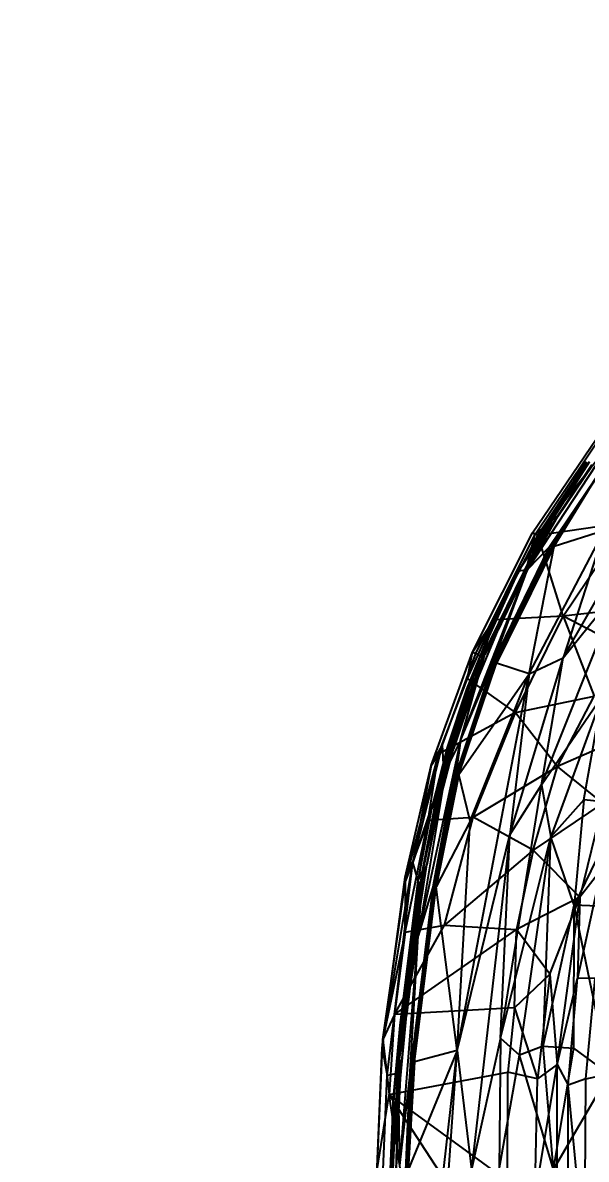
# Model space of a CAD drawing. Extents: x 11992 to 29481, y -6727 to 6811.
# Drawn here: x 16812.1 to 16956.4, y -1166.8 to -875.7 of the extents above; entities that cross this region are included whole.
import ezdxf

# ---------------------------------------------------------------- set-up
doc = ezdxf.new("R2010")
doc.units = 0
doc.header["$MEASUREMENT"] = 0
doc.layers.get('0').update_dxf_attribs({"color": 8, "linetype": 'CONTINUOUS'})

msp = doc.modelspace()

# ---------------------------------------------------------------- linework, layer by layer
for p, q in [((16942.64983192839, -1006.364990612661, -1729.647486834289), (16960.38079429295, -980.2169679892315, -1731.910497793476)), ((16943.23085836793, -1006.858994216574, -1721.731508235304), (16960.7007522256, -980.8849725608952, -1724.14448457425)), ((16941.34174757855, -1015.787000710204, -1710.837500912591), (16962.95476287781, -982.8669772470789, -1713.491518585298)), ((16948.55379488384, -1001.068980511827, -1712.175506812762), (16962.95476287781, -982.8669772470789, -1713.491518585298)), ((16964.55884407816, -983.8979743317525, -1713.899512633172), (16947.00276185041, -1009.921989414407, -1711.66552915409)), ((16943.99379829676, -1007.017989705646, -1748.640518734222), (16956.50875494481, -988.0859780988478, -1748.757522724869)), ((16944.65779445356, -1007.854988451778, -1715.544482645331), (16957.29374860595, -988.1579805546303, -1716.981491922204)), ((16957.29374860595, -988.1579805546303, -1716.981491922204), (16947.51476606827, -1001.642988500072, -1714.345474863442)), ((16947.51476606827, -1001.642988500072, -1714.345474863442), (16956.58576419387, -988.1579805546303, -1713.926513554091)), ((16948.55379488384, -1001.068980511827, -1712.175506812762), (16956.58576419387, -988.1579805546303, -1713.926513554091)), ((16957.88979542534, -988.9599764512934, -1717.197499289552), (16949.12778797091, -1002.014981320054, -1716.080507550011)), ((16949.18178981275, -1002.152981059915, -1716.225525741169), (16958.00781269558, -989.0059763645797, -1717.34251748071)), ((16960.00886107764, -990.5779753448746, -1713.834483925177), (16947.336786488, -1010.263986178204, -1712.424475569223)), ((16948.24885733103, -1009.731984589555, -1711.640495187676), (16960.00886107764, -990.5779753448746, -1713.834483925177)), ((16960.12985858198, -990.724975391707, -1713.957507988699), (16951.40480603035, -1003.704982669419, -1712.897498325092)), ((16950.51776915373, -1038.383016424, -1708.89248093155), (16973.49883111285, -998.0319878564887, -1711.699503822796)), ((16939.13577829998, -1016.064013469517, -1712.491471231723), (16948.55379488384, -1001.068980511827, -1712.175506812762)), ((16948.55379488384, -1001.068980511827, -1712.175506812762), (16941.34174757855, -1015.787000710204, -1710.837500912591)), ((16947.51476606827, -1001.642988500072, -1714.345474863442), (16948.55379488384, -1001.068980511827, -1712.175506812762)), ((16947.51476606827, -1001.642988500072, -1714.345474863442), (16939.13577829998, -1016.064013469517, -1712.491471231723)), ((16940.99377544539, -1016.256000150042, -1715.106507442442), (16949.12778797091, -1002.014981320054, -1716.080507550011)), ((16941.09081186759, -1016.311998748724, -1715.257486101794), (16949.18178981275, -1002.152981059915, -1716.225525741169)), ((16943.23085836793, -1006.858994216574, -1721.731508235304), (16949.12778797091, -1002.014981320054, -1716.080507550011)), ((16943.42481200297, -1017.661001712714, -1712.014514566844), (16951.40480603035, -1003.704982669419, -1712.897498325092)), ((16966.61484797697, -1003.68999209191, -1866.10960471409), (16943.99379829676, -1007.017989705646, -1748.640518734222)), ((16944.65779445356, -1007.854988451778, -1715.544482645331), (16947.51476606827, -1001.642988500072, -1714.345474863442)), ((16944.65779445356, -1007.854988451778, -1715.544482645331), (16949.18178981275, -1002.152981059915, -1716.225525741169)), ((16947.00276185041, -1009.921989414407, -1711.66552915409), (16951.40480603035, -1003.704982669419, -1712.897498325092)), ((16950.55985005918, -1027.714016775606, -1856.836606321396), (16966.61484797697, -1003.68999209191, -1866.10960471409)), ((16927.31175912497, -1036.917009469364, -1727.537481093641), (16942.64983192839, -1006.364990612661, -1729.647486834289)), ((16928.15874165533, -1037.242003997637, -1719.726525944232), (16943.23085836793, -1006.858994216574, -1721.731508235304)), ((16932.72076480159, -1028.654012412129, -1748.242538272915), (16943.99379829676, -1007.017989705646, -1748.640518734222)), ((16940.99377544539, -1016.256000150042, -1715.106507442442), (16943.23085836793, -1006.858994216574, -1721.731508235304)), ((16941.77185496343, -1042.48602391465, -1707.512513335293), (16961.07781144354, -1005.666989984812, -1709.862487525429)), ((16942.64983192839, -1006.364990612661, -1729.647486834289), (16943.23085836793, -1006.858994216574, -1721.731508235304)), ((16943.99379829676, -1007.017989705646, -1748.640518734222), (16942.64983192839, -1006.364990612661, -1729.647486834289)), ((16950.55985005918, -1027.714016775606, -1856.836606321396), (16943.99379829676, -1007.017989705646, -1748.640518734222)), ((16948.24885733103, -1009.731984589555, -1711.640495187676), (16961.07781144354, -1005.666989984812, -1709.862487525429)), ((16961.07781144354, -1005.666989984812, -1709.862487525429), (16950.51776915373, -1038.383016424, -1708.89248093155)), ((16929.86784630525, -1037.999013260606, -1713.762481469394), (16944.65779445356, -1007.854988451778, -1715.544482645331)), ((16932.58283956759, -1039.580027449044, -1710.075514658679), (16947.00276185041, -1009.921989414407, -1711.66552915409)), ((16948.24885733103, -1009.731984589555, -1711.640495187676), (16933.41682827728, -1039.758007029314, -1710.086481920156)), ((16944.65779445356, -1007.854988451778, -1715.544482645331), (16939.13577829998, -1016.064013469517, -1712.491471231723)), ((16944.65779445356, -1007.854988451778, -1715.544482645331), (16941.09081186759, -1016.311998748724, -1715.257486101794)), ((16947.00276185041, -1009.921989414407, -1711.66552915409), (16941.34174757855, -1015.787000710204, -1710.837500912591)), ((16941.77185496343, -1042.48602391465, -1707.512513335293), (16948.24885733103, -1009.731984589555, -1711.640495187676)), ((16947.00276185041, -1009.921989414407, -1711.66552915409), (16943.42481200297, -1017.661001712714, -1712.014514566844)), ((16948.24885733103, -1009.731984589555, -1711.640495187676), (16947.336786488, -1010.263986178204, -1712.424475569223)), ((16947.336786488, -1010.263986178204, -1712.424475569223), (16932.879790093, -1039.952020269027, -1710.890489474835)), ((16933.41682827728, -1039.758007029314, -1710.086481920156), (16947.336786488, -1010.263986178204, -1712.424475569223)), ((16924.22280608815, -1059.536032590388, -1708.838479089713), (16941.34174757855, -1015.787000710204, -1710.837500912591)), ((16941.34174757855, -1015.787000710204, -1710.837500912591), (16930.48976155661, -1037.541010884585, -1709.768490942011)), ((16932.58283956759, -1039.580027449044, -1710.075514658679), (16941.34174757855, -1015.787000710204, -1710.837500912591)), ((16939.13577829998, -1016.064013469517, -1712.491471231723), (16941.34174757855, -1015.787000710204, -1710.837500912591)), ((16929.20981061664, -1038.158008749679, -1710.396485870922), (16939.13577829998, -1016.064013469517, -1712.491471231723)), ((16929.86677342098, -1038.179019400062, -1714.412530130624), (16940.99377544539, -1016.256000150042, -1715.106507442442)), ((16932.14677171452, -1030.934010705668, -1712.4625033563), (16939.13577829998, -1016.064013469517, -1712.491471231723)), ((16940.99377544539, -1016.256000150042, -1715.106507442442), (16933.85277692098, -1031.167005407368, -1714.412530130624)), ((16933.85384980525, -1031.165008650524, -1714.400489984871), (16941.09081186759, -1016.311998748724, -1715.257486101794)), ((16943.42481200297, -1017.661001712714, -1712.014514566844), (16936.28178691937, -1032.341009025184, -1711.25950206072)), ((16944.93281045603, -1070.858031331766, -1710.54949108946), (16965.12485013785, -1020.235000099918, -1713.015515595332)), ((16950.51776915373, -1038.383016424, -1708.89248093155), (16965.12485013785, -1020.235000099918, -1713.015515595332)), ((16971.83478760248, -1025.306017427603, -1986.992668061391), (16950.55985005918, -1027.714016775606, -1856.836606321396)), ((16926.03073530073, -1043.678028146411, -1747.12453325378), (16932.72076480159, -1028.654012412129, -1748.242538272915)), ((16932.72076480159, -1028.654012412129, -1748.242538272915), (16927.31175912497, -1036.917009469364, -1727.537481093641)), ((16950.55985005918, -1027.714016775606, -1856.836606321396), (16932.72076480159, -1028.654012412129, -1748.242538272915)), ((16938.27484827405, -1052.34901925152, -1848.437591379975), (16950.55985005918, -1027.714016775606, -1856.836606321396)), ((16950.55985005918, -1027.714016775606, -1856.836606321396), (16958.42778728452, -1048.153028457044, -1973.513665287655)), ((16968.45377162416, -1037.004002502654, -2004.135689843295), (16950.55985005918, -1027.714016775606, -1856.836606321396)), ((16925.85084837064, -1046.402021715716, -1711.641508467269), (16932.14677171452, -1030.934010705668, -1712.4625033563)), ((16927.58582145253, -1046.39200812915, -1713.621516396608), (16933.85384980525, -1031.165008650524, -1714.400489984871)), ((16927.58582145253, -1046.394004885995, -1713.636477171774), (16933.85277692098, -1031.167005407368, -1714.412530130624)), ((16932.14677171452, -1030.934010705668, -1712.4625033563), (16929.20981061664, -1038.158008749679, -1710.396485870922)), ((16929.86677342098, -1038.179019400062, -1714.412530130624), (16933.85277692098, -1031.167005407368, -1714.412530130624)), ((16929.86784630525, -1037.999013260606, -1713.762481469394), (16932.14677171452, -1030.934010705668, -1712.4625033563)), ((16929.86784630525, -1037.999013260606, -1713.762481469394), (16933.85384980525, -1031.165008650524, -1714.400489984871)), ((16936.28178691937, -1032.341009025184, -1711.25950206072), (16930.11675545703, -1047.377005300537, -1710.593479344732)), ((16932.58283956759, -1039.580027449044, -1710.075514658679), (16936.28178691937, -1032.341009025184, -1711.25950206072)), ((16916.7017681117, -1065.978017207356, -1725.750532729102), (16927.31175912497, -1036.917009469364, -1727.537481093641)), ((16919.38278670532, -1067.508039590395, -1709.05752629584), (16929.20981061664, -1038.158008749679, -1710.396485870922)), ((16919.64576256204, -1060.6300169227, -1718.427501506049), (16928.15874165533, -1037.242003997637, -1719.726525944232)), ((16919.92375879861, -1067.237017101618, -1713.083524537425), (16929.86677342098, -1038.179019400062, -1714.412530130624)), ((16919.93174582598, -1067.07203134201, -1712.448496256044), (16929.86784630525, -1037.999013260606, -1713.762481469394)), ((16920.47975127173, -1067.083028405828, -1708.47047978342), (16930.48976155661, -1037.541010884585, -1709.768490942011)), ((16924.22280608815, -1059.536032590388, -1708.838479089713), (16930.48976155661, -1037.541010884585, -1709.768490942011)), ((16929.86784630525, -1037.999013260606, -1713.762481469394), (16925.85084837064, -1046.402021715716, -1711.641508467269)), ((16925.85084837064, -1046.402021715716, -1711.641508467269), (16929.20981061664, -1038.158008749679, -1710.396485870922)), ((16926.03073530073, -1043.678028146411, -1747.12453325378), (16927.31175912497, -1036.917009469364, -1727.537481093641)), ((16927.31175912497, -1036.917009469364, -1727.537481093641), (16928.15874165533, -1037.242003997637, -1719.726525944232)), ((16929.86784630525, -1037.999013260606, -1713.762481469394), (16927.58582145253, -1046.39200812915, -1713.621516396608)), ((16929.86677342098, -1038.179019400062, -1714.412530130624), (16927.58582145253, -1046.394004885995, -1713.636477171774)), ((16929.86677342098, -1038.179019400062, -1714.412530130624), (16928.15874165533, -1037.242003997637, -1719.726525944232)), ((16929.20981061664, -1038.158008749679, -1710.396485870922), (16930.48976155661, -1037.541010884585, -1709.768490942011)), ((16936.81882510364, -1083.717026203971, -1707.340494223216), (16950.51776915373, -1038.383016424, -1708.89248093155)), ((16941.77185496343, -1042.48602391465, -1707.512513335293), (16950.51776915373, -1038.383016424, -1708.89248093155)), ((16944.93281045603, -1070.858031331766, -1710.54949108946), (16950.51776915373, -1038.383016424, -1708.89248093155)), ((16932.58283956759, -1039.580027449044, -1710.075514658679), (16923.02677854036, -1068.218020759314, -1709.054486457061)), ((16923.26674698985, -1068.576036281382, -1709.826486297537), (16932.879790093, -1039.952020269027, -1710.890489474835)), ((16923.76075059376, -1068.230031102725, -1709.047512709274), (16933.41682827728, -1039.758007029314, -1710.086481920156)), ((16923.76075059376, -1068.230031102725, -1709.047512709274), (16932.879790093, -1039.952020269027, -1710.890489474835)), ((16924.22280608815, -1059.536032590388, -1708.838479089713), (16932.58283956759, -1039.580027449044, -1710.075514658679)), ((16932.58283956759, -1039.580027449044, -1710.075514658679), (16930.11675545703, -1047.377005300537, -1710.593479344732)), ((16933.41682827728, -1039.758007029314, -1710.086481920156), (16932.879790093, -1039.952020269027, -1710.890489474835)), ((16941.77185496343, -1042.48602391465, -1707.512513335293), (16933.41682827728, -1039.758007029314, -1710.086481920156)), ((16918.62080045141, -1063.020015656758, -1744.049527712536), (16926.03073530073, -1043.678028146411, -1747.12453325378)), ((16923.37177043943, -1138.925087989311, -1705.962493581464), (16941.77185496343, -1042.48602391465, -1707.512513335293)), ((16923.76075059376, -1068.230031102725, -1709.047512709274), (16941.77185496343, -1042.48602391465, -1707.512513335293)), ((16938.27484827405, -1052.34901925152, -1848.437591379975), (16926.03073530073, -1043.678028146411, -1747.12453325378)), ((16926.70581792838, -1080.214029244062, -1707.09349242126), (16941.77185496343, -1042.48602391465, -1707.512513335293)), ((16941.77185496343, -1042.48602391465, -1707.512513335293), (16936.81882510364, -1083.717026203971, -1707.340494223216)), ((16920.78874194291, -1061.629021194343, -1710.940497802982), (16925.85084837064, -1046.402021715716, -1711.641508467269)), ((16922.43180460524, -1061.664038944982, -1712.958473914716), (16927.58582145253, -1046.39200812915, -1713.621516396608)), ((16927.58582145253, -1046.394004885995, -1713.636477171774), (16922.43180460524, -1061.667019179079, -1712.971527340061)), ((16930.11675545703, -1047.377005300537, -1710.593479344732), (16925.06180159113, -1062.503034447958, -1710.034506637505)), ((16938.27484827405, -1052.34901925152, -1848.437591379975), (16958.42778728452, -1048.153028457044, -1973.513665287655)), ((16944.93281045603, -1070.858031331766, -1710.54949108946), (16960.51383194303, -1048.160032007172, -1718.451522192871)), ((16960.51383194303, -1048.160032007172, -1718.451522192871), (16947.34477351538, -1084.206052816941, -1715.18852348479)), ((16949.0268176397, -1066.235032595878, -1956.133655290361), (16958.42778728452, -1048.153028457044, -1973.513665287655)), ((16955.79075694617, -1074.76902233955, -1722.902501816683), (16960.51383194303, -1048.160032007172, -1718.451522192871)), ((16938.27484827405, -1052.34901925152, -1848.437591379975), (16918.62080045141, -1063.020015656758, -1744.049527712536)), ((16927.48675847115, -1079.208051224632, -1834.558581585746), (16938.27484827405, -1052.34901925152, -1848.437591379975)), ((16938.27484827405, -1052.34901925152, -1848.437591379975), (16949.0268176397, -1066.235032595878, -1956.133655290361)), ((16965.90185677161, -1058.770023020446, -2041.949734531086), (16949.0268176397, -1066.235032595878, -1956.133655290361)), ((16911.97380553091, -1090.715033096409, -1717.356524580965), (16919.64576256204, -1060.6300169227, -1718.427501506049)), ((16924.22280608815, -1059.536032590388, -1708.838479089713), (16913.37177374112, -1109.540039397956, -1707.549468238095)), ((16916.7017681117, -1065.978017207356, -1725.750532729102), (16919.64576256204, -1060.6300169227, -1718.427501506049)), ((16916.90084774937, -1076.944026985853, -1710.388498843542), (16920.78874194291, -1061.629021194343, -1710.940497802982)), ((16917.30079516519, -1096.463040401559, -1708.356515631553), (16924.22280608815, -1059.536032590388, -1708.838479089713)), ((16918.53377761578, -1076.662037235598, -1712.443489462761), (16922.43180460524, -1061.664038944982, -1712.958473914716)), ((16918.53377761578, -1076.66302071285, -1712.457496563017), (16922.43180460524, -1061.667019179079, -1712.971527340061)), ((16920.78874194291, -1061.629021194343, -1710.940497802982), (16919.38278670532, -1067.508039590395, -1709.05752629584)), ((16919.92375879861, -1067.237017101618, -1713.083524537425), (16919.64576256204, -1060.6300169227, -1718.427501506049)), ((16919.92375879861, -1067.237017101618, -1713.083524537425), (16922.43180460524, -1061.667019179079, -1712.971527340061)), ((16919.93174582598, -1067.07203134201, -1712.448496256044), (16920.78874194291, -1061.629021194343, -1710.940497802982)), ((16919.93174582598, -1067.07203134201, -1712.448496256044), (16922.43180460524, -1061.664038944982, -1712.958473914716)), ((16924.22280608815, -1059.536032590388, -1708.838479089713), (16920.47975127173, -1067.083028405828, -1708.47047978342)), ((16924.22280608815, -1059.536032590388, -1708.838479089713), (16923.02677854036, -1068.218020759314, -1709.054486457061)), ((16910.16182319996, -1095.46504940951, -1738.043521541611), (16918.62080045141, -1063.020015656758, -1744.049527712536)), ((16915.92678803712, -1079.931026214214, -1759.363520224453), (16918.62080045141, -1063.020015656758, -1744.049527712536)), ((16918.62080045141, -1063.020015656758, -1744.049527712536), (16916.7017681117, -1065.978017207356, -1725.750532729102)), ((16921.27678507863, -1077.34904079963, -1709.61047893019), (16925.06180159113, -1062.503034447958, -1710.034506637505)), ((16923.02677854036, -1068.218020759314, -1709.054486457061), (16925.06180159113, -1062.503034447958, -1710.034506637505)), ((16910.01674540412, -1094.548061180215, -1724.884536305208), (16916.7017681117, -1065.978017207356, -1725.750532729102)), ((16916.7017681117, -1065.978017207356, -1725.750532729102), (16911.97380553091, -1090.715033096409, -1717.356524580965)), ((16919.92375879861, -1067.237017101618, -1713.083524537425), (16911.97380553091, -1090.715033096409, -1717.356524580965)), ((16913.29083058304, -1099.382060490168, -1711.536485017692), (16919.93174582598, -1067.07203134201, -1712.448496256044)), ((16920.47975127173, -1067.083028405828, -1708.47047978342), (16913.37177374112, -1109.540039397956, -1707.549468238095)), ((16913.78483418695, -1096.908048956917, -1712.305504624072), (16919.92375879861, -1067.237017101618, -1713.083524537425)), ((16914.46480439852, -1093.04703647494, -1708.025471228062), (16920.47975127173, -1067.083028405828, -1708.47047978342)), ((16914.46480439852, -1093.04703647494, -1708.025471228062), (16919.38278670532, -1067.508039590395, -1709.05752629584)), ((16919.93174582598, -1067.07203134201, -1712.448496256044), (16916.90084774937, -1076.944026985853, -1710.388498843542)), ((16916.90084774937, -1076.944026985853, -1710.388498843542), (16919.38278670532, -1067.508039590395, -1709.05752629584)), ((16917.30079516519, -1096.463040401559, -1708.356515631553), (16923.02677854036, -1068.218020759314, -1709.054486457061)), ((16923.76075059376, -1068.230031102725, -1709.047512709274), (16918.00579934316, -1097.016052640591, -1708.46249275604)), ((16919.93174582598, -1067.07203134201, -1712.448496256044), (16918.53377761578, -1076.662037235598, -1712.443489462761)), ((16919.92375879861, -1067.237017101618, -1713.083524537425), (16918.53377761578, -1076.66302071285, -1712.457496563017)), ((16919.38278670532, -1067.508039590395, -1709.05752629584), (16920.47975127173, -1067.083028405828, -1708.47047978342)), ((16923.02677854036, -1068.218020759314, -1709.054486457061), (16921.27678507863, -1077.34904079963, -1709.61047893019)), ((16923.76075059376, -1068.230031102725, -1709.047512709274), (16923.26674698985, -1068.576036281382, -1709.826486297537)), ((16926.70581792838, -1080.214029244062, -1707.09349242126), (16923.76075059376, -1068.230031102725, -1709.047512709274)), ((16927.48675847115, -1079.208051224632, -1834.558581585746), (16949.0268176397, -1066.235032595878, -1956.133655290361)), ((16942.814817688, -1087.661038205548, -1955.568662510259), (16949.0268176397, -1066.235032595878, -1956.133655290361)), ((16960.68287082101, -1075.594040544611, -2043.579743768077), (16949.0268176397, -1066.235032595878, -1956.133655290361)), ((16923.26674698985, -1068.576036281382, -1709.826486297537), (16917.56579758109, -1097.202049050582, -1709.254519769649)), ((16918.00579934316, -1097.016052640591, -1708.46249275604), (16923.26674698985, -1068.576036281382, -1709.826486297537)), ((16934.46277123595, -1135.783056983226, -1710.00452548249), (16944.93281045603, -1070.858031331766, -1710.54949108946)), ((16936.81882510364, -1083.717026203971, -1707.340494223216), (16944.93281045603, -1070.858031331766, -1710.54949108946)), ((16944.93281045603, -1070.858031331766, -1710.54949108946), (16947.34477351538, -1084.206052816941, -1715.18852348479)), ((16913.37177374112, -1095.393046953727, -1709.412472176788), (16916.90084774937, -1076.944026985853, -1710.388498843542)), ((16918.53377761578, -1076.66302071285, -1712.457496563017), (16915.61684369104, -1091.354054891479, -1712.100524122883)), ((16915.61779736595, -1091.350031575448, -1712.085503743034), (16918.53377761578, -1076.662037235598, -1712.443489462761)), ((16960.68287082101, -1075.594040544611, -2043.579743768077), (16942.814817688, -1087.661038205548, -1955.568662510259)), ((16955.79075694617, -1074.76902233955, -1722.902501816683), (16947.34477351538, -1084.206052816941, -1715.18852348479)), ((16955.79075694617, -1074.76902233955, -1722.902501816683), (16953.33885874992, -1101.754058610281, -1727.22950370206)), ((16965.8438018114, -1075.777026918164, -1739.51849900088), (16953.33885874992, -1101.754058610281, -1727.22950370206)), ((16960.68287082101, -1075.594040544611, -2043.579743768077), (16954.75184733997, -1099.680054097524, -2044.39370530464)), ((16965.8438018114, -1075.777026918164, -1739.51849900088), (16955.79075694617, -1074.76902233955, -1722.902501816683)), ((16915.92678803712, -1079.931026214214, -1759.363520224453), (16927.48675847115, -1079.208051224632, -1834.558581585746)), ((16921.27678507863, -1077.34904079963, -1709.61047893019), (16918.45974860081, -1091.923041185271, -1709.327475900343)), ((16920.14679951842, -1106.862060643109, -1826.525598996114), (16927.48675847115, -1079.208051224632, -1834.558581585746)), ((16942.814817688, -1087.661038205548, -1955.568662510259), (16927.48675847115, -1079.208051224632, -1834.558581585746)), ((16910.07682692352, -1108.648055332735, -1759.881544515187), (16915.92678803712, -1079.931026214214, -1759.363520224453)), ((16915.92678803712, -1079.931026214214, -1759.363520224453), (16910.16182319996, -1095.46504940951, -1738.043521541611)), ((16926.70581792838, -1080.214029244062, -1707.09349242126), (16918.00579934316, -1097.016052640591, -1708.46249275604)), ((16923.37177043943, -1138.925087989311, -1705.962493581464), (16926.70581792838, -1080.214029244062, -1707.09349242126)), ((16923.37177043943, -1138.925087989311, -1705.962493581464), (16936.81882510364, -1083.717026203971, -1707.340494223216)), ((16936.81882510364, -1083.717026203971, -1707.340494223216), (16927.01671594937, -1169.394107326413, -1707.820490726873)), ((16934.46277123595, -1135.783056983226, -1710.00452548249), (16936.81882510364, -1083.717026203971, -1707.340494223216)), ((16934.46277123595, -1135.783056983226, -1710.00452548249), (16947.34477351538, -1084.206052816941, -1715.18852348479)), ((16939.35083199242, -1140.11208542779, -1715.156515770589), (16947.34477351538, -1084.206052816941, -1715.18852348479)), ((16945.39677330024, -1137.787085599387, -1722.736502777482), (16947.34477351538, -1084.206052816941, -1715.18852348479)), ((16953.33885874992, -1101.754058610281, -1727.22950370206), (16947.34477351538, -1084.206052816941, -1715.18852348479)), ((16942.814817688, -1087.661038205548, -1955.568662510259), (16920.14679951842, -1106.862060643109, -1826.525598996114)), ((16942.814817688, -1087.661038205548, -1955.568662510259), (16938.53579757158, -1107.980065662242, -1957.473687749718)), ((16942.814817688, -1087.661038205548, -1955.568662510259), (16954.75184733997, -1099.680054097524, -2044.39370530464)), ((16904.18669225428, -1138.291072987524, -1723.873521690154), (16911.97380553091, -1090.715033096409, -1717.356524580965)), ((16905.40179330029, -1145.348088515082, -1716.242513075521), (16911.97380553091, -1090.715033096409, -1717.356524580965)), ((16910.01674540412, -1094.548061180215, -1724.884536305208), (16911.97380553091, -1090.715033096409, -1717.356524580965)), ((16913.78483418695, -1096.908048956917, -1712.305504624072), (16911.97380553091, -1090.715033096409, -1717.356524580965)), ((16913.29083058304, -1099.382060490168, -1711.536485017692), (16915.61779736595, -1091.350031575448, -1712.085503743034)), ((16913.40479473491, -1105.710051152928, -1711.900490810295), (16915.61779736595, -1091.350031575448, -1712.085503743034)), ((16913.40479473491, -1105.710051152928, -1711.912471351365), (16915.61684369104, -1091.354054891479, -1712.100524122883)), ((16913.78483418695, -1096.908048956917, -1712.305504624072), (16915.61684369104, -1091.354054891479, -1712.100524122883)), ((16908.29977293618, -1142.902061380001, -1707.643524426195), (16914.46480439852, -1093.04703647494, -1708.025471228062)), ((16913.37177374112, -1095.393046953727, -1709.412472176788), (16914.46480439852, -1093.04703647494, -1708.025471228062)), ((16914.46480439852, -1093.04703647494, -1708.025471228062), (16913.37177374112, -1109.540039397956, -1707.549468238095)), ((16918.45974860081, -1091.923041185271, -1709.327475900343), (16916.25973979044, -1106.455050072487, -1709.198491368626)), ((16917.30079516519, -1096.463040401559, -1708.356515631553), (16918.45974860081, -1091.923041185271, -1709.327475900343)), ((16960.20984806514, -1092.637045670221, -2055.847758218854), (16954.17082090042, -1120.444060307235, -2054.163747140026)), ((16960.20984806514, -1092.637045670221, -2055.847758218854), (16954.75184733997, -1099.680054097524, -2044.39370530464)), ((16904.18669225428, -1138.291072987524, -1723.873521690154), (16910.01674540412, -1094.548061180215, -1724.884536305208)), ((16904.36073792554, -1136.114071584375, -1736.604545310235), (16910.16182319996, -1095.46504940951, -1738.043521541611)), ((16908.02773716781, -1144.831077503941, -1711.75249238504), (16913.78483418695, -1096.908048956917, -1712.305504624072)), ((16908.74573516645, -1132.551082512094, -1708.658472950256), (16913.37177374112, -1095.393046953727, -1709.412472176788)), ((16910.16182319996, -1095.46504940951, -1738.043521541611), (16910.01674540412, -1094.548061180215, -1724.884536305208)), ((16910.07682692352, -1108.648055332735, -1759.881544515187), (16910.16182319996, -1095.46504940951, -1738.043521541611)), ((16911.28978220098, -1145.791070511254, -1708.076492835802), (16917.30079516519, -1096.463040401559, -1708.356515631553)), ((16911.95675859188, -1142.115070962016, -1708.945469493794), (16917.56579758109, -1097.202049050582, -1709.254519769649)), ((16917.30079516519, -1096.463040401559, -1708.356515631553), (16911.96677217845, -1143.041089300624, -1708.944515818883)), ((16912.43276158185, -1141.825064382041, -1708.210484160802), (16918.00579934316, -1097.016052640591, -1708.46249275604)), ((16912.43276158185, -1141.825064382041, -1708.210484160802), (16917.56579758109, -1097.202049050582, -1709.254519769649)), ((16913.29083058304, -1099.382060490168, -1711.536485017692), (16913.37177374112, -1095.393046953727, -1709.412472176788)), ((16917.30079516519, -1096.463040401559, -1708.356515631553), (16913.37177374112, -1109.540039397956, -1707.549468238095)), ((16913.78483418695, -1096.908048956917, -1712.305504624072), (16913.40479473491, -1105.710051152928, -1711.912471351365)), ((16917.30079516519, -1096.463040401559, -1708.356515631553), (16916.25973979044, -1106.455050072487, -1709.198491368626)), ((16918.00579934316, -1097.016052640591, -1708.46249275604), (16917.56579758109, -1097.202049050582, -1709.254519769649)), ((16923.37177043943, -1138.925087989311, -1705.962493581464), (16918.00579934316, -1097.016052640591, -1708.46249275604)), ((16908.4287574679, -1138.195079647261, -1711.150485097453), (16913.29083058304, -1099.382060490168, -1711.536485017692)), ((16913.29083058304, -1099.382060490168, -1711.536485017692), (16913.40479473491, -1105.710051152928, -1711.900490810295)), ((16954.75184733997, -1099.680054097524, -2044.39370530464), (16938.53579757158, -1107.980065662242, -1957.473687749718)), ((16947.10683162508, -1119.41206484414, -2022.727701443142), (16954.75184733997, -1099.680054097524, -2044.39370530464)), ((16948.97579603197, -1142.539068866991, -2045.285748974542), (16954.75184733997, -1099.680054097524, -2044.39370530464)), ((16954.75184733997, -1099.680054097524, -2044.39370530464), (16954.17082090042, -1120.444060307235, -2054.163747140026)), ((16945.39677330024, -1137.787085599387, -1722.736502777482), (16953.33885874992, -1101.754058610281, -1727.22950370206)), ((16953.28783714218, -1138.297063258058, -1735.108527398243), (16953.33885874992, -1101.754058610281, -1727.22950370206)), ((16965.96980610902, -1102.232058357092, -1750.167531080824), (16953.33885874992, -1101.754058610281, -1727.22950370206)), ((16962.26084517067, -1145.034091050627, -1752.506538009482), (16953.33885874992, -1101.754058610281, -1727.22950370206)), ((16908.02773716781, -1144.831077503941, -1711.75249238504), (16913.40479473491, -1105.710051152928, -1711.912471351365)), ((16910.21677871671, -1131.359078280333, -1711.641508467269), (16913.40479473491, -1105.710051152928, -1711.900490810295)), ((16913.40479473491, -1105.710051152928, -1711.912471351365), (16910.37580400812, -1129.972077331607, -1711.66952266778)), ((16910.07682692352, -1108.648055332735, -1759.881544515187), (16904.36073792554, -1136.114071584375, -1736.604545310235)), ((16907.29877190769, -1129.679060715194, -1759.026515352768), (16920.14679951842, -1106.862060643109, -1826.525598996114)), ((16907.29877190769, -1129.679060715194, -1759.026515352768), (16938.53579757158, -1107.980065662242, -1957.473687749718)), ((16910.07682692352, -1108.648055332735, -1759.881544515187), (16907.29877190769, -1129.679060715194, -1759.026515352768)), ((16910.07682692352, -1108.648055332735, -1759.881544515187), (16920.14679951842, -1106.862060643109, -1826.525598996114)), ((16911.96677217845, -1143.041089300624, -1708.944515818883), (16916.25973979044, -1106.455050072487, -1709.198491368626)), ((16920.14679951842, -1106.862060643109, -1826.525598996114), (16938.53579757158, -1107.980065662242, -1957.473687749718)), ((16938.01485265143, -1128.041064450822, -1973.508658494372), (16938.53579757158, -1107.980065662242, -1957.473687749718)), ((16947.10683162508, -1119.41206484414, -2022.727701443142), (16938.53579757158, -1107.980065662242, -1957.473687749718)), ((16908.29977293618, -1142.902061380001, -1707.643524426195), (16913.37177374112, -1109.540039397956, -1707.549468238095)), ((16908.70580002955, -1168.421090696096, -1707.828477754253), (16913.37177374112, -1109.540039397956, -1707.549468238095)), ((16911.28978220098, -1145.791070511254, -1708.076492835802), (16913.37177374112, -1109.540039397956, -1707.549468238095)), ((16938.01485265143, -1128.041064450822, -1973.508658494372), (16947.10683162508, -1119.41206484414, -2022.727701443142)), ((16947.10683162508, -1119.41206484414, -2022.727701443142), (16943.94277668901, -1146.149086033322, -2020.072730095523)), ((16947.10683162508, -1119.41206484414, -2022.727701443142), (16948.97579603197, -1142.539068866991, -2045.285748974542)), ((16948.97579603197, -1142.539068866991, -2045.285748974542), (16954.17082090042, -1120.444060307235, -2054.163747140026)), ((16951.81285968291, -1147.769081683748, -2054.284744644362), (16954.17082090042, -1120.444060307235, -2054.163747140026)), ((16958.68480267304, -1120.502055662762, -2060.626742407378), (16954.17082090042, -1120.444060307235, -2054.163747140026)), ((16956.36379635833, -1146.192090811341, -2060.687717997001), (16958.68480267304, -1120.502055662762, -2060.626742407378)), ((16938.01485265143, -1128.041064450822, -1973.508658494372), (16907.29877190769, -1129.679060715194, -1759.026515352768)), ((16938.01485265143, -1128.041064450822, -1973.508658494372), (16936.31480791316, -1144.511089768951, -1971.805693126686)), ((16938.01485265143, -1128.041064450822, -1973.508658494372), (16943.94277668901, -1146.149086033322, -2020.072730095523)), ((16907.29877190769, -1129.679060715194, -1759.026515352768), (16904.36073792554, -1136.114071584375, -1736.604545310235)), ((16907.29877190769, -1129.679060715194, -1759.026515352768), (16905.971733269, -1150.185068059132, -1762.424518665442)), ((16908.02773716781, -1144.831077503941, -1711.75249238504), (16910.37580400812, -1129.972077331607, -1711.66952266778)), ((16908.4287574679, -1138.195079647261, -1711.150485097453), (16910.21677871671, -1131.359078280333, -1711.641508467269)), ((16908.53580747666, -1149.684090707433, -1711.536485017692), (16910.37580400812, -1129.972077331607, -1711.66952266778)), ((16908.80677036076, -1146.118091598713, -1711.529511269905), (16910.21677871671, -1131.359078280333, -1711.641508467269)), ((16907.24178983176, -1149.160076146164, -1708.354489072367), (16908.74573516645, -1132.551082512094, -1708.658472950256)), ((16908.74573516645, -1132.551082512094, -1708.658472950256), (16908.29977293618, -1142.902061380001, -1707.643524426195)), ((16908.4287574679, -1138.195079647261, -1711.150485097453), (16908.74573516645, -1132.551082512094, -1708.658472950256)), ((16902.86775985233, -1169.405104390231, -1738.114510717801), (16904.36073792554, -1136.114071584375, -1736.604545310235)), ((16904.36073792554, -1136.114071584375, -1736.604545310235), (16904.18669225428, -1138.291072987524, -1723.873521690154)), ((16904.36073792554, -1136.114071584375, -1736.604545310235), (16905.971733269, -1150.185068059132, -1762.424518665442)), ((16934.46277123595, -1135.783056983226, -1710.00452548249), (16927.01671594937, -1169.394107326413, -1707.820490726873)), ((16934.46277123595, -1135.783056983226, -1710.00452548249), (16934.12373980508, -1169.379086946564, -1711.982506852643)), ((16934.46277123595, -1135.783056983226, -1710.00452548249), (16939.35083199242, -1140.11208542779, -1715.156515770589)), ((16945.39677330024, -1137.787085599387, -1722.736502777482), (16939.35083199242, -1140.11208542779, -1715.156515770589)), ((16945.39677330024, -1137.787085599387, -1722.736502777482), (16953.28783714218, -1138.297063258058, -1735.108527398243)), ((16948.04179066598, -1169.408084624328, -1728.246538389989), (16945.39677330024, -1137.787085599387, -1722.736502777482)), ((16902.79778395574, -1170.74209701081, -1722.869480822888), (16904.18669225428, -1138.291072987524, -1723.873521690154)), ((16904.18669225428, -1138.291072987524, -1723.873521690154), (16905.40179330029, -1145.348088515082, -1716.242513075521)), ((16906.98870835224, -1169.405104390231, -1711.518484403746), (16908.4287574679, -1138.195079647261, -1711.150485097453)), ((16908.4287574679, -1138.195079647261, -1711.150485097453), (16907.08979789282, -1150.924076708155, -1710.106509093288)), ((16907.85476438082, -1169.405104390231, -1711.805480947284), (16908.4287574679, -1138.195079647261, -1711.150485097453)), ((16908.4287574679, -1138.195079647261, -1711.150485097453), (16908.18080199103, -1158.006096399787, -1711.623507853323)), ((16908.4287574679, -1138.195079647261, -1711.150485097453), (16908.80677036076, -1146.118091598713, -1711.529511269905)), ((16923.37177043943, -1138.925087989311, -1705.962493581464), (16910.85371434791, -1169.496090937211, -1708.325521196944)), ((16923.37177043943, -1138.925087989311, -1705.962493581464), (16912.43276158185, -1141.825064382041, -1708.210484160802)), ((16917.51477597335, -1190.918103033191, -1706.800475804847), (16923.37177043943, -1138.925087989311, -1705.962493581464)), ((16921.25580423058, -1169.408084624328, -1706.460490699066), (16923.37177043943, -1138.925087989311, -1705.962493581464)), ((16923.37177043943, -1138.925087989311, -1705.962493581464), (16927.01671594937, -1169.394107326413, -1707.820490726873)), ((16934.12373980508, -1169.379086946564, -1711.982506852643), (16939.35083199242, -1140.11208542779, -1715.156515770589)), ((16948.04179066598, -1169.408084624328, -1728.246538389989), (16939.35083199242, -1140.11208542779, -1715.156515770589)), ((16948.04179066598, -1169.408084624328, -1728.246538389989), (16953.28783714218, -1138.297063258058, -1735.108527398243)), ((16962.26084517067, -1145.034091050627, -1752.506538009482), (16953.28783714218, -1138.297063258058, -1735.108527398243)), ((16906.79177448312, -1169.405104390231, -1708.195523385635), (16908.29977293618, -1142.902061380001, -1707.643524426195)), ((16907.24178983176, -1149.160076146164, -1708.354489072367), (16908.29977293618, -1142.902061380001, -1707.643524426195)), ((16908.70580002955, -1168.421090696096, -1707.828477754253), (16908.29977293618, -1142.902061380001, -1707.643524426195)), ((16910.58680458219, -1169.405104390231, -1709.102527830704), (16911.95675859188, -1142.115070962016, -1708.945469493794)), ((16911.96677217845, -1143.041089300624, -1708.944515818883), (16910.59979840285, -1165.695100369947, -1709.079520423476)), ((16912.43276158185, -1141.825064382041, -1708.210484160802), (16910.85371434791, -1169.496090937211, -1708.325521196944)), ((16910.85371434791, -1169.496090937211, -1708.325521196944), (16911.95675859188, -1142.115070962016, -1708.945469493794)), ((16911.28978220098, -1145.791070511254, -1708.076492835802), (16911.96677217845, -1143.041089300624, -1708.944515818883)), ((16912.43276158185, -1141.825064382041, -1708.210484160802), (16911.95675859188, -1142.115070962016, -1708.945469493794)), ((16943.33385525833, -1176.180100365194, -2019.414694406913), (16948.97579603197, -1142.539068866991, -2045.285748974542)), ((16948.97579603197, -1142.539068866991, -2045.285748974542), (16943.94277668901, -1146.149086033322, -2020.072730095523)), ((16949.00381023248, -1192.604110868865, -2045.144724297074), (16948.97579603197, -1142.539068866991, -2045.285748974542)), ((16948.97579603197, -1142.539068866991, -2045.285748974542), (16951.81285968291, -1147.769081683748, -2054.284744644362)), ((16904.44573420199, -1169.405104390231, -1716.078480990825), (16905.40179330029, -1145.348088515082, -1716.242513075521)), ((16908.02773716781, -1144.831077503941, -1711.75249238504), (16905.40179330029, -1145.348088515082, -1716.242513075521)), ((16905.971733269, -1150.185068059132, -1762.424518665442), (16936.31480791316, -1144.511089768951, -1971.805693126686)), ((16908.02773716781, -1144.831077503941, -1711.75249238504), (16907.78669583405, -1169.407101147076, -1711.671489622284)), ((16908.02773716781, -1144.831077503941, -1711.75249238504), (16908.53580747666, -1149.684090707433, -1711.536485017692)), ((16908.80677036076, -1146.118091598713, -1711.529511269905), (16908.18080199103, -1158.006096399787, -1711.623507853323)), ((16908.70580002955, -1168.421090696096, -1707.828477754253), (16911.28978220098, -1145.791070511254, -1708.076492835802)), ((16910.25778673789, -1169.696094447458, -1708.358482586057), (16911.28978220098, -1145.791070511254, -1708.076492835802)), ((16911.28978220098, -1145.791070511254, -1708.076492835802), (16910.59979840285, -1165.695100369947, -1709.079520423476)), ((16936.25484560313, -1172.317091126372, -1975.825671295395), (16936.31480791316, -1144.511089768951, -1971.805693126686)), ((16943.94277668901, -1146.149086033322, -2020.072730095523), (16936.31480791316, -1144.511089768951, -1971.805693126686)), ((16943.33385525833, -1176.180100365194, -2019.414694406913), (16943.94277668901, -1146.149086033322, -2020.072730095523)), ((16948.04179066598, -1169.408084624328, -1728.246538389989), (16962.26084517067, -1145.034091050627, -1752.506538009482)), ((16956.36379635833, -1146.192090811341, -2060.687717997001), (16951.81285968291, -1147.769081683748, -2054.284744644362)), ((16956.02881804583, -1191.913113791144, -2060.375747091731), (16956.36379635833, -1146.192090811341, -2060.687717997001)), ((16956.36379635833, -1146.192090811341, -2060.687717997001), (16961.88283227781, -1144.956068521968, -2064.86076098893)), ((16906.29574432002, -1169.439079058936, -1709.979491516076), (16907.24178983176, -1149.160076146164, -1708.354489072367)), ((16906.79177448312, -1169.405104390231, -1708.195523385635), (16907.24178983176, -1149.160076146164, -1708.354489072367)), ((16907.08979789282, -1150.924076708155, -1710.106509093288), (16907.24178983176, -1149.160076146164, -1708.354489072367)), ((16907.78669583405, -1169.407101147076, -1711.671489622284), (16908.53580747666, -1149.684090707433, -1711.536485017692)), ((16951.82680717848, -1192.758099564655, -2054.073744070297), (16951.81285968291, -1147.769081683748, -2054.284744644362)), ((16956.02881804583, -1191.913113791144, -2060.375747091731), (16951.81285968291, -1147.769081683748, -2054.284744644362)), ((16902.86775985233, -1169.405104390231, -1738.114510717801), (16905.971733269, -1150.185068059132, -1762.424518665442)), ((16908.72976111169, -1169.032098290655, -1787.886565905603), (16905.971733269, -1150.185068059132, -1762.424518665442)), ((16921.2448369691, -1173.690084974842, -1871.993600101085), (16905.971733269, -1150.185068059132, -1762.424518665442)), ((16936.25484560313, -1172.317091126372, -1975.825671295395), (16905.971733269, -1150.185068059132, -1762.424518665442)), ((16906.29574432002, -1169.439079058936, -1709.979491516076), (16907.08979789282, -1150.924076708155, -1710.106509093288)), ((16907.85476438082, -1169.405104390231, -1711.805480947284), (16908.18080199103, -1158.006096399787, -1711.623507853323)), ((16910.25778673789, -1169.696094447458, -1708.358482586057), (16910.59979840285, -1165.695100369947, -1709.079520423476)), ((16911.41972040761, -1188.967092781616, -1708.946482773387), (16910.59979840285, -1165.695100369947, -1709.079520423476))]:
    msp.add_line(p, q)

doc.saveas('drawing.dxf')
